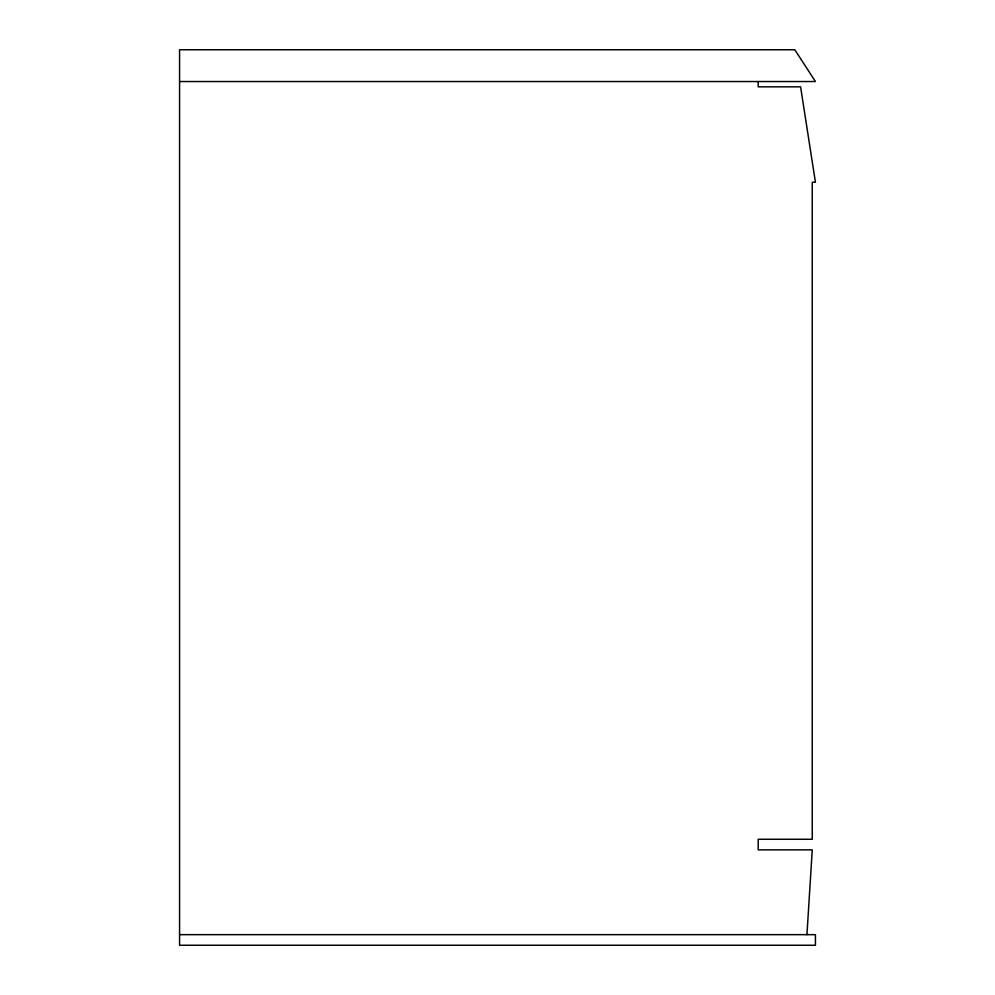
<?xml version="1.0" encoding="UTF-8"?>
<svg xmlns="http://www.w3.org/2000/svg" width="995" height="995" viewBox="0 0 995 995"><rect width="100%" height="100%" fill="white"/><g stroke="black" fill="none" stroke-linecap="round" stroke-linejoin="round"><path stroke-width="1.49" d="M806.945 934.653L812.256 849.867L758.202 849.867L758.202 839.27L812.256 839.27L812.256 182.222L815.427 182.222L800.589 86.839L758.202 86.839L758.202 81.54M179.573 81.54L815.427 81.54L794.818 49.75L179.573 49.75L179.573 945.25L815.427 945.25L815.427 934.653L179.573 934.653"/></g></svg>
